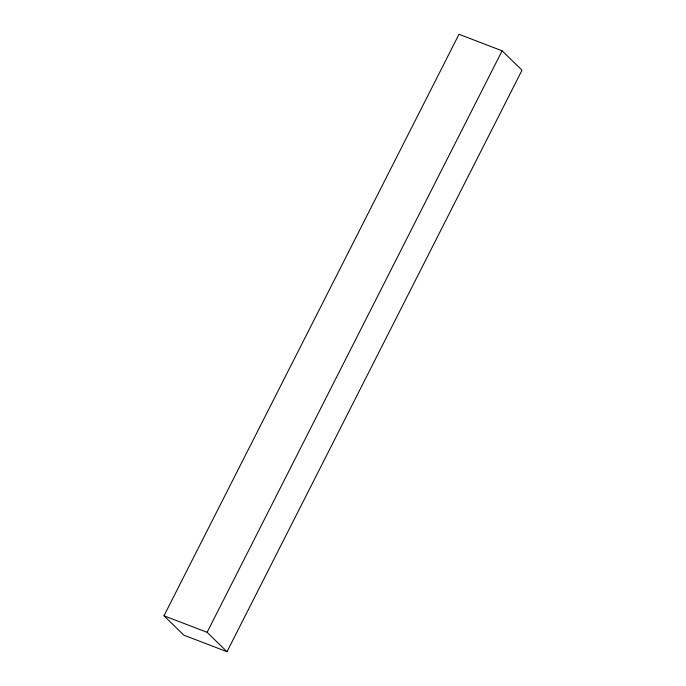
<?xml version="1.0" encoding="UTF-8"?>
<svg xmlns="http://www.w3.org/2000/svg" width="686" height="686" viewBox="0 0 686 686"><rect width="100%" height="100%" fill="white"/><g stroke="black" fill="none" stroke-linecap="round" stroke-linejoin="round"><path stroke-width="1.03" d="M163.98 615.796L458.994 34.3L502.118 50.815L522.02 70.204L227.006 651.7L183.882 635.185L163.98 615.796L207.112 632.312L227.006 651.7M207.112 632.312L502.118 50.815"/></g></svg>
